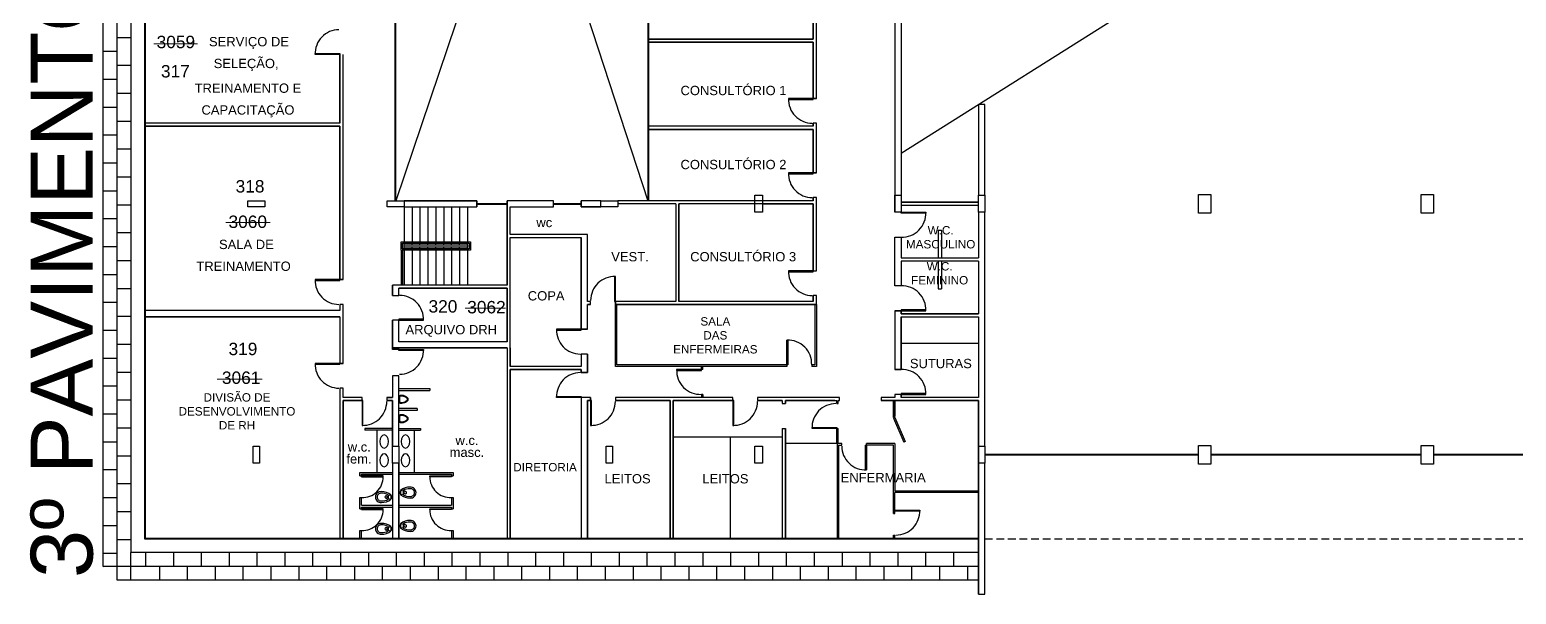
# Model space of a CAD drawing. Header units: metres. Extents: x -331 to 2982, y 362 to 2539.
# Drawn here: x 975.7 to 1023.72, y 2253.02 to 2271.23 of the extents above; entities that cross this region are included whole.
import ezdxf
from ezdxf.enums import TextEntityAlignment as Align

# ---------------------------------------------------------------- set-up
doc = ezdxf.new("R2010")
doc.units = ezdxf.units.M
doc.linetypes.add('DASHDOT', pattern=[1, 0.5, -0.25, 0, -0.25])
doc.linetypes.add('DASHED2', pattern=[0.375, 0.25, -0.125])
doc.layers.get('0').update_dxf_attribs({"color": 251})
for name, color, linetype in [('ALV', 251, 'Continuous'), ('CX', 251, 'Continuous'), ('Det', 251, 'Continuous'), ('Div', 251, 'Continuous'), ('Est', 251, 'Continuous'), ('Mob', 251, 'Continuous'), ('Pis', 251, 'Continuous'), ('Proj', 251, 'DASHED2'), ('SALAS ANTIGAS', 1, 'Continuous'), ('SALAS NOVAS', 7, 'Continuous'), ('Texto_Salas', 251, 'Continuous'), ('vid', 251, 'Continuous'), ('vis', 251, 'Continuous')]:
    doc.layers.add(name, color=color, linetype=linetype)
doc.layers.add('Det_Lcorte', color=251, linetype='Continuous', lineweight=20)
doc.layers.add('LCorte', color=251, linetype='Continuous', lineweight=20)
doc.styles.add('ARIAL', font='arial.ttf')
doc.styles.add('DESTAQUE', font='arial.ttf', dxfattribs={"height": 0.4})

# ---------------------------------------------------------------- blocks, each defined once
blk = doc.blocks.new('tttttttttttttt6')
at = {"layer": 'ALV', "color": 251}
for p, q in [((1226.5122, 2321.408), (1226.5122, 2296.733)), ((1226.7122, 2321.208), (1226.7122, 2296.733)), ((1223.8722, 2305.008), (1223.8722, 2302.3178)), ((1223.9722, 2300.408), (1223.9722, 2305.208)), ((1223.8722, 2302.3178), (1218.5522, 2302.3178)), ((1218.5522, 2302.3178), (1223.8722, 2302.3178)), ((1218.5522, 2302.2178), (1223.8722, 2302.2178)), ((1223.8722, 2302.2178), (1218.5522, 2302.2178)), ((1223.8722, 2302.2178), (1223.8722, 2300.408)), ((1208.5822, 2301.8237), (1208.5822, 2299.608)), ((1208.6822, 2294.5591), (1208.6822, 2301.8237)), ((1223.8722, 2300.408), (1223.9722, 2300.408)), ((1208.5822, 2299.608), (1202.2922, 2299.608)), ((1208.5822, 2299.608), (1202.2922, 2299.608)), ((1208.5822, 2299.508), (1202.2922, 2299.508)), ((1202.2922, 2299.508), (1208.5822, 2299.508)), ((1208.5822, 2299.508), (1208.5822, 2294.5591)), ((1223.8722, 2299.508), (1218.5522, 2299.508)), ((1218.5522, 2299.408), (1223.8722, 2299.408)), ((1223.8722, 2299.408), (1218.5522, 2299.408)), ((1223.9722, 2299.608), (1223.8722, 2299.608)), ((1223.8722, 2299.608), (1223.8722, 2299.508)), ((1223.8722, 2299.408), (1223.8722, 2298.0069)), ((1223.9722, 2298.0069), (1223.9722, 2299.608)), ((1223.8722, 2298.0069), (1223.9722, 2298.0069)), ((1210.3922, 2297.108), (1213.0022, 2297.108)), ((1213.0022, 2297.108), (1213.0022, 2296.908)), ((1215.4772, 2297.1068), (1213.9822, 2297.1068)), ((1213.9822, 2297.1068), (1213.9822, 2294.383)), ((1214.0822, 2296.908), (1215.4772, 2296.908)), ((1214.0822, 2296.0175), (1214.0822, 2296.908)), ((1214.0822, 2296.908), (1215.4772, 2296.908)), ((1215.4772, 2296.908), (1215.4772, 2297.1068)), ((1215.4772, 2296.908), (1215.4772, 2297.1068)), ((1216.3772, 2296.908), (1216.3772, 2297.1068)), ((1217.0072, 2297.1068), (1216.3772, 2297.1068)), ((1216.3772, 2297.1068), (1216.3772, 2296.908)), ((1217.0072, 2296.908), (1216.3772, 2296.908)), ((1216.3772, 2296.908), (1217.0072, 2296.908)), ((1223.8722, 2297.1068), (1217.5572, 2297.1068)), ((1219.4301, 2297.0068), (1217.5572, 2297.0068)), ((1219.4301, 2297.0068), (1219.4301, 2293.858)), ((1219.4301, 2297.0068), (1219.4301, 2293.858)), ((1219.5301, 2293.858), (1219.5301, 2297.0068)), ((1219.5301, 2293.858), (1219.5301, 2297.0068)), ((1223.8722, 2297.0068), (1219.5301, 2297.0068)), ((1223.8722, 2297.1068), (1222.2372, 2297.1068)), ((1223.8722, 2297.1068), (1222.2372, 2297.1068)), ((1222.2372, 2297.0068), (1223.8722, 2297.0068)), ((1222.2372, 2297.0068), (1223.8722, 2297.0068)), ((1223.9722, 2297.2068), (1223.8722, 2297.2068)), ((1223.8722, 2297.2068), (1223.8722, 2297.1068)), ((1223.9722, 2297.2068), (1223.8722, 2297.2068)), ((1223.8722, 2297.2068), (1223.8722, 2297.1068)), ((1223.8722, 2297.0068), (1223.8722, 2294.847)), ((1223.8722, 2297.0068), (1223.8722, 2294.847)), ((1223.9722, 2296.9067), (1223.9722, 2297.2068)), ((1223.9722, 2296.9067), (1223.9722, 2297.2068)), ((1223.9722, 2296.1067), (1223.9722, 2296.9067)), ((1223.9722, 2296.1067), (1223.9722, 2296.9067)), ((1223.9722, 2294.847), (1223.9722, 2296.9067)), ((1226.7122, 2297.058), (1229.2122, 2297.058)), ((1229.2122, 2297.058), (1226.7122, 2297.058)), ((1226.7122, 2296.958), (1229.2122, 2296.958)), ((1226.7122, 2296.958), (1229.2122, 2296.958)), ((1229.2122, 2296.733), (1229.2122, 2295.258)), ((1229.4122, 2289.183), (1229.4122, 2296.733)), ((1216.5805, 2296.0175), (1214.0822, 2296.0175)), ((1216.5805, 2296.0175), (1214.0822, 2296.0175)), ((1214.0822, 2295.9175), (1216.3805, 2295.9175)), ((1214.0822, 2292.358), (1214.0822, 2295.9175)), ((1214.0822, 2295.9175), (1216.3805, 2295.9175)), ((1216.3805, 2292.958), (1216.3805, 2295.9175)), ((1216.3805, 2295.9175), (1216.3805, 2292.958)), ((1216.5805, 2293.858), (1216.5805, 2296.0175)), ((1216.5805, 2293.858), (1216.5805, 2296.0175)), ((1229.2122, 2295.158), (1229.2122, 2293.458)), ((1208.6822, 2294.5591), (1208.5822, 2294.5591)), ((1208.5822, 2294.5591), (1208.6822, 2294.5591)), ((1208.6022, 2294.5791), (1208.6622, 2294.5791)), ((1223.8722, 2294.847), (1223.9722, 2294.847)), ((1223.8722, 2294.847), (1223.9722, 2294.847)), ((1213.9822, 2294.383), (1210.2822, 2294.383)), ((1210.2822, 2294.383), (1210.2822, 2294.0495)), ((1210.2822, 2294.0495), (1210.4822, 2294.0495)), ((1210.4822, 2294.0495), (1210.4822, 2294.283)), ((1210.4822, 2294.283), (1213.9822, 2294.283)), ((1213.9822, 2294.283), (1213.9822, 2294.1818)), ((1213.9822, 2294.1818), (1213.9822, 2292.558)), ((1223.9722, 2294.0459), (1223.8722, 2294.0459)), ((1223.8722, 2294.0459), (1223.8722, 2293.858)), ((1223.9722, 2294.0459), (1223.8722, 2294.0459)), ((1223.8722, 2294.0459), (1223.8722, 2293.858)), ((1223.9722, 2293.758), (1223.9722, 2294.0459)), ((1223.9722, 2293.758), (1223.9722, 2294.0459)), ((1208.5822, 2293.5591), (1202.2922, 2293.5591)), ((1208.5822, 2293.5591), (1202.2922, 2293.5591)), ((1208.5822, 2293.5591), (1202.2922, 2293.5591)), ((1208.6822, 2293.7591), (1208.5822, 2293.7591)), ((1208.5822, 2293.7591), (1208.5822, 2293.5591)), ((1208.6822, 2293.7591), (1208.5822, 2293.7591)), ((1208.5822, 2293.7591), (1208.5822, 2293.5591)), ((1208.6822, 2293.7591), (1208.5822, 2293.7591)), ((1208.5822, 2293.7591), (1208.5822, 2293.5591)), ((1208.6822, 2291.858), (1208.6822, 2293.7591)), ((1208.6822, 2291.858), (1208.6822, 2293.7591)), ((1208.6822, 2291.858), (1208.6822, 2293.7591)), ((1216.6805, 2293.858), (1216.5805, 2293.858)), ((1216.6805, 2293.858), (1216.5805, 2293.858)), ((1216.5805, 2292.958), (1216.5805, 2293.758)), ((1216.6805, 2293.758), (1216.5805, 2293.758)), ((1216.5805, 2292.958), (1216.5805, 2293.758)), ((1216.5805, 2293.758), (1216.6805, 2293.758)), ((1216.6805, 2293.758), (1216.6805, 2293.858)), ((1216.6805, 2293.758), (1216.6805, 2293.858)), ((1217.4805, 2293.758), (1217.4805, 2293.858)), ((1219.4301, 2293.858), (1217.4805, 2293.858)), ((1217.4805, 2293.858), (1217.4805, 2293.758)), ((1219.4301, 2293.858), (1217.4805, 2293.858)), ((1217.4805, 2293.858), (1217.4805, 2293.758)), ((1217.4805, 2293.758), (1223.9722, 2293.758)), ((1217.4805, 2293.758), (1223.9722, 2293.758)), ((1223.8722, 2293.858), (1219.5301, 2293.858)), ((1223.8722, 2293.858), (1219.5301, 2293.858)), ((1226.5122, 2293.558), (1226.7122, 2293.558)), ((1226.7122, 2293.558), (1226.5122, 2293.558)), ((1226.5122, 2293.558), (1226.5122, 2291.658)), ((1226.7122, 2293.458), (1226.7122, 2293.558)), ((1226.7122, 2293.458), (1229.2122, 2293.458)), ((1229.2122, 2293.458), (1226.7122, 2293.458)), ((1208.5822, 2293.3591), (1202.2922, 2293.3591)), ((1202.2922, 2293.3591), (1208.5822, 2293.3591)), ((1202.2922, 2293.3591), (1208.5822, 2293.3591)), ((1208.5822, 2293.3591), (1208.5822, 2291.858)), ((1208.5822, 2293.3591), (1208.5822, 2291.858)), ((1208.5822, 2293.3591), (1208.5822, 2291.858)), ((1210.4822, 2293.2495), (1210.2822, 2293.2495)), ((1210.2822, 2293.2495), (1210.2822, 2292.358)), ((1210.4822, 2292.558), (1210.4822, 2293.2495)), ((1216.5805, 2292.958), (1216.3805, 2292.958)), ((1216.3805, 2292.958), (1216.5805, 2292.958)), ((1226.7122, 2293.358), (1229.2122, 2293.358)), ((1226.7122, 2291.658), (1226.7122, 2293.358)), ((1226.7122, 2293.358), (1229.2122, 2293.358)), ((1229.2122, 2293.358), (1229.2122, 2290.758)), ((1213.9822, 2292.558), (1210.4822, 2292.558)), ((1226.7122, 2292.508), (1229.2122, 2292.508)), ((1210.2822, 2292.358), (1213.9822, 2292.358)), ((1213.9822, 2292.358), (1213.9822, 2286.218)), ((1214.0822, 2291.758), (1214.0822, 2292.358)), ((1216.5805, 2292.158), (1216.3805, 2292.158)), ((1216.3805, 2292.158), (1216.3805, 2291.758)), ((1216.5805, 2292.158), (1216.3805, 2292.158)), ((1216.3805, 2292.158), (1216.3805, 2291.758)), ((1216.5805, 2292.158), (1216.5805, 2291.558)), ((1216.5805, 2291.558), (1216.5805, 2292.158)), ((1208.6822, 2291.858), (1208.5822, 2291.858)), ((1208.5822, 2291.858), (1208.6822, 2291.858)), ((1208.5822, 2291.858), (1208.6822, 2291.858)), ((1216.3805, 2291.758), (1214.0822, 2291.758)), ((1216.3805, 2291.758), (1214.0822, 2291.758)), ((1216.3805, 2291.658), (1214.0822, 2291.658)), ((1214.0822, 2291.658), (1216.3805, 2291.658)), ((1214.0822, 2286.218), (1214.0822, 2291.658)), ((1214.0822, 2291.658), (1214.0822, 2286.218)), ((1216.3805, 2291.558), (1216.3805, 2291.658)), ((1216.3805, 2291.658), (1216.3805, 2291.558)), ((1216.5805, 2291.558), (1216.3805, 2291.558)), ((1216.3805, 2291.558), (1216.5805, 2291.558)), ((1226.7122, 2291.658), (1226.5122, 2291.658)), ((1226.5122, 2291.658), (1226.7122, 2291.658)), ((1208.6822, 2291.058), (1208.5822, 2291.058)), ((1208.6822, 2291.058), (1208.5822, 2291.058)), ((1208.5822, 2291.058), (1208.5822, 2286.218)), ((1208.5822, 2291.058), (1208.5822, 2286.218)), ((1208.6822, 2290.758), (1208.6822, 2291.058)), ((1208.6822, 2290.758), (1208.6822, 2291.058)), ((1210.4822, 2291.458), (1210.2822, 2291.458)), ((1210.2822, 2291.458), (1210.2822, 2290.758)), ((1210.4822, 2291.458), (1210.2822, 2291.458)), ((1210.2822, 2291.458), (1210.2822, 2290.758)), ((1210.4822, 2289.183), (1210.4822, 2291.458)), ((1209.2969, 2290.758), (1208.6822, 2290.758)), ((1208.6822, 2290.658), (1209.2969, 2290.658)), ((1208.6822, 2286.218), (1208.6822, 2290.658)), ((1209.2969, 2290.658), (1208.6822, 2290.658)), ((1208.6822, 2290.658), (1208.6822, 2286.218)), ((1209.2969, 2290.658), (1209.2969, 2290.758)), ((1210.0969, 2290.758), (1210.2822, 2290.758)), ((1210.0969, 2290.758), (1210.2822, 2290.758)), ((1210.2822, 2290.758), (1210.0969, 2290.758)), ((1210.0969, 2290.758), (1210.0969, 2290.658)), ((1210.0969, 2290.658), (1210.2822, 2290.658)), ((1210.2822, 2290.858), (1210.2822, 2290.758)), ((1210.2822, 2290.658), (1210.2822, 2289.183)), ((1216.6805, 2290.758), (1216.3805, 2290.758)), ((1216.3805, 2290.758), (1216.3805, 2286.218)), ((1216.3805, 2290.758), (1216.3805, 2286.218)), ((1216.6805, 2290.658), (1216.5805, 2290.658)), ((1216.5805, 2290.658), (1216.6805, 2290.658)), ((1216.5805, 2286.218), (1216.5805, 2290.658)), ((1216.5805, 2290.658), (1216.5805, 2286.218)), ((1216.6805, 2290.758), (1216.6805, 2290.658)), ((1216.6805, 2290.658), (1216.6805, 2290.758)), ((1217.4805, 2290.758), (1217.4805, 2290.658)), ((1221.2722, 2290.758), (1217.4805, 2290.758)), ((1217.4805, 2290.758), (1217.4805, 2290.658)), ((1217.4805, 2290.658), (1219.2507, 2290.658)), ((1219.2507, 2290.658), (1217.4805, 2290.658)), ((1219.2507, 2290.658), (1219.2507, 2286.218)), ((1219.2507, 2286.218), (1219.2507, 2290.658)), ((1219.3507, 2286.218), (1219.3472, 2290.658)), ((1219.3472, 2290.658), (1221.2722, 2290.658)), ((1221.2722, 2290.658), (1219.3472, 2290.658)), ((1219.3472, 2290.658), (1219.3507, 2286.218)), ((1221.2722, 2290.658), (1221.2722, 2290.758)), ((1224.7181, 2290.758), (1222.0722, 2290.758)), ((1222.0722, 2290.758), (1222.0722, 2290.658)), ((1222.0722, 2290.658), (1222.8722, 2290.658)), ((1222.8722, 2290.658), (1222.8722, 2290.558)), ((1222.8722, 2290.658), (1222.8722, 2290.558)), ((1222.8722, 2290.558), (1222.9722, 2290.558)), ((1222.9722, 2290.658), (1222.9722, 2290.558)), ((1222.9722, 2290.558), (1222.9722, 2290.658)), ((1222.9722, 2290.658), (1224.6322, 2290.658)), ((1224.6322, 2290.558), (1224.6322, 2290.658)), ((1224.6322, 2290.558), (1224.6822, 2290.558)), ((1224.6822, 2290.558), (1224.6822, 2290.658)), ((1224.6822, 2290.658), (1224.7181, 2290.658)), ((1224.7181, 2290.658), (1224.7181, 2290.758)), ((1226.5122, 2290.758), (1226.0664, 2290.758)), ((1226.5122, 2290.758), (1226.0664, 2290.758)), ((1226.0664, 2290.758), (1226.0664, 2290.658)), ((1229.2122, 2290.658), (1226.0664, 2290.658)), ((1226.0664, 2290.658), (1229.2122, 2290.658)), ((1226.4622, 2290.108), (1226.4622, 2290.658)), ((1226.7122, 2290.858), (1226.5122, 2290.858)), ((1226.7122, 2290.858), (1226.5122, 2290.858)), ((1226.5122, 2290.858), (1226.5122, 2290.758)), ((1226.5122, 2290.108), (1226.5122, 2290.658)), ((1226.5122, 2290.658), (1226.5122, 2290.158)), ((1226.7122, 2290.758), (1226.7122, 2290.858)), ((1229.2122, 2290.758), (1226.7122, 2290.758)), ((1229.2122, 2290.758), (1226.7122, 2290.758)), ((1229.2122, 2284.408), (1229.2122, 2290.658)), ((1229.2122, 2290.658), (1229.2122, 2288.633)), ((1226.4622, 2290.108), (1226.5122, 2290.108)), ((1226.5122, 2290.108), (1226.4663, 2290.0881)), ((1222.8722, 2289.758), (1222.8722, 2286.218)), ((1222.8722, 2289.758), (1222.8722, 2286.218)), ((1222.8722, 2289.758), (1222.9722, 2289.758)), ((1222.9722, 2289.758), (1222.9722, 2286.218)), ((1222.9722, 2286.218), (1222.9722, 2289.758)), ((1224.6322, 2289.268), (1224.6322, 2289.758)), ((1224.6322, 2289.758), (1224.6822, 2289.758)), ((1224.6822, 2289.268), (1224.6822, 2289.758)), ((1224.6422, 2289.268), (1224.6422, 2286.218)), ((1224.6922, 2289.268), (1224.6822, 2289.268)), ((1224.7922, 2289.268), (1224.6822, 2289.268)), ((1224.6922, 2289.218), (1224.6922, 2286.218)), ((1224.6922, 2289.218), (1224.7922, 2289.218)), ((1224.7922, 2289.218), (1224.7922, 2289.268)), ((1226.5122, 2289.268), (1225.5922, 2289.268)), ((1225.5922, 2289.218), (1225.5922, 2289.268)), ((1226.4622, 2289.218), (1225.5922, 2289.218)), ((1226.4622, 2287.018), (1226.4622, 2289.218)), ((1226.5122, 2289.268), (1226.5122, 2287.738)), ((1210.2822, 2288.633), (1210.2822, 2286.218)), ((1210.2822, 2288.633), (1210.2822, 2286.218)), ((1210.2822, 2288.633), (1210.2822, 2286.218)), ((1210.4822, 2286.218), (1210.4822, 2288.633)), ((1210.4822, 2288.633), (1210.4822, 2286.218)), ((1210.4822, 2288.633), (1210.4822, 2286.218)), ((1229.2122, 2288.633), (1229.2122, 2284.408)), ((1229.4122, 2284.408), (1229.4122, 2288.633)), ((1226.5122, 2287.738), (1229.2122, 2287.738)), ((1229.2122, 2287.738), (1226.5122, 2287.738)), ((1229.2122, 2287.688), (1226.5122, 2287.688)), ((1226.5122, 2287.018), (1226.5122, 2287.688)), ((1226.4622, 2287.018), (1226.5122, 2287.018)), ((1226.4622, 2286.218), (1226.4622, 2286.318)), ((1226.4622, 2286.318), (1226.5122, 2286.318)), ((1226.5122, 2286.218), (1226.5122, 2286.318)), ((1229.2122, 2284.408), (1229.4122, 2284.408))]:
    blk.add_line(p, q, dxfattribs=at)
for points in [[(1223.8722, 2302.3178), (1223.8722, 2305.008)], [(1223.9722, 2300.408), (1223.9722, 2305.208)], [(1223.8722, 2300.408), (1223.8722, 2302.2178)], [(1223.9722, 2302.2178), (1223.9722, 2302.2178)], [(1208.5822, 2299.608), (1208.5822, 2301.8237)], [(1208.6822, 2294.5591), (1208.6822, 2301.8237)], [(1223.9722, 2300.408), (1223.8722, 2300.408)], [(1208.5822, 2294.5591), (1208.5822, 2299.508)], [(1223.9722, 2299.608), (1223.8722, 2299.608)], [(1223.8722, 2299.508), (1223.8722, 2299.608)], [(1223.8722, 2298.0069), (1223.8722, 2299.408)], [(1223.9722, 2298.0069), (1223.9722, 2299.608)], [(1223.9722, 2299.508), (1223.9722, 2299.508)], [(1223.9722, 2299.408), (1223.9722, 2299.408)], [(1223.9722, 2298.0069), (1223.8722, 2298.0069)], [(1213.9822, 2294.383), (1213.9822, 2297.1068)], [(1215.4772, 2297.1068), (1213.9822, 2297.1068)], [(1213.9822, 2296.908), (1213.9822, 2294.383)], [(1214.0822, 2296.0175), (1214.0822, 2296.908)], [(1217.0072, 2297.1068), (1216.3772, 2297.1068)], [(1219.4301, 2297.0068), (1219.4301, 2293.858)], [(1219.5301, 2297.0068), (1219.5301, 2293.858)], [(1223.9722, 2297.2068), (1223.8722, 2297.2068)], [(1223.8722, 2297.1068), (1223.8722, 2297.2068)], [(1223.8722, 2297.183), (1223.8722, 2297.183)], [(1223.8722, 2294.8459), (1223.8722, 2297.0068)], [(1223.9722, 2296.9067), (1223.9722, 2297.2068)], [(1214.0822, 2292.1818), (1214.0822, 2295.9175)], [(1229.2122, 2295.158), (1226.7122, 2295.158), (1226.7122, 2294.358), (1226.5122, 2294.358), (1226.5122, 2295.933), (1226.7122, 2295.933), (1226.7122, 2295.258), (1229.2122, 2295.258)], [(1227.9122, 2296.158), (1228.0122, 2296.158)], [(1227.9122, 2296.158), (1227.9122, 2295.258)], [(1228.0122, 2296.158), (1228.0122, 2295.258)], [(1227.9122, 2295.158), (1227.9122, 2294.258)], [(1228.0122, 2295.158), (1228.0122, 2294.258)], [(1229.2122, 2295.158), (1229.2122, 2293.458)], [(1213.9822, 2294.383), (1213.9822, 2294.4591)], [(1223.8722, 2294.847), (1223.9722, 2294.847)], [(1213.9822, 2294.383), (1210.2822, 2294.383)], [(1210.2822, 2294.0495), (1210.2822, 2294.383)], [(1210.2822, 2294.0495), (1210.4822, 2294.0495)], [(1210.4822, 2294.0495), (1210.4822, 2294.283)], [(1213.9822, 2294.283), (1210.4822, 2294.283)], [(1213.9822, 2292.558), (1213.9822, 2294.283)], [(1213.9822, 2294.283), (1213.9822, 2294.1818)], [(1223.9722, 2294.0459), (1223.8722, 2294.0459)], [(1223.8722, 2293.858), (1223.8722, 2294.0459)], [(1223.9722, 2293.758), (1223.9722, 2294.0459)], [(1227.9122, 2294.258), (1228.0122, 2294.258)], [(1219.4301, 2293.858), (1217.4805, 2293.858)], [(1223.9722, 2293.758), (1217.4805, 2293.758)], [(1223.8722, 2293.858), (1219.5301, 2293.858)], [(1226.5122, 2293.558), (1226.5122, 2291.658)], [(1226.7122, 2293.558), (1226.7122, 2293.458)], [(1210.4822, 2293.2495), (1210.2822, 2293.2495)], [(1210.2822, 2292.358), (1210.2822, 2293.2495)], [(1210.4822, 2292.558), (1210.4822, 2293.2495)], [(1226.7122, 2293.358), (1226.7122, 2291.658)], [(1229.2122, 2293.358), (1229.2122, 2290.758)], [(1213.9822, 2292.558), (1210.4822, 2292.558)], [(1213.9822, 2292.358), (1210.2822, 2292.358)], [(1214.0822, 2292.358), (1214.0822, 2291.758)], [(1210.4822, 2291.458), (1210.2822, 2291.458)], [(1209.2969, 2290.758), (1208.6822, 2290.758)], [(1209.2969, 2290.658), (1209.2969, 2290.758)], [(1210.0969, 2290.758), (1210.0969, 2290.658)], [(1210.0969, 2290.758), (1210.0969, 2290.658)], [(1210.2822, 2290.658), (1210.0969, 2290.658)], [(1210.2822, 2290.658), (1210.0969, 2290.658)], [(1210.2822, 2289.183), (1210.2822, 2290.658)], [(1210.2822, 2289.183), (1210.2822, 2290.658)], [(1221.2722, 2290.758), (1217.4805, 2290.758)], [(1221.2722, 2290.658), (1221.2722, 2290.758)], [(1224.5681, 2290.758), (1222.0722, 2290.758)], [(1222.0722, 2290.758), (1222.0722, 2290.658)], [(1222.8722, 2290.658), (1222.0722, 2290.658)], [(1224.5681, 2290.658), (1222.9722, 2290.658)], [(1226.0664, 2290.758), (1226.0664, 2290.658)], [(1226.5122, 2290.858), (1226.5122, 2290.758)], [(1226.5122, 2290.758), (1226.5122, 2290.758)], [(1226.7122, 2290.858), (1226.7122, 2290.758)], [(1229.2122, 2284.408), (1229.4122, 2284.408)]]:
    blk.add_lwpolyline(points, dxfattribs=at)
for points in [[(1229.4122, 2300.208), (1229.2122, 2300.208), (1229.2122, 2297.283), (1229.4122, 2297.283)], [(1213.0022, 2297.108), (1210.6572, 2297.108), (1210.6572, 2296.908), (1213.0022, 2296.908)]]:
    blk.add_lwpolyline(points, close=True, dxfattribs=at)
at = {"layer": 'CX', "color": 251, "ltscale": 0.8}
for p, q in [((1226.4663, 2290.0881), (1226.8009, 2289.3176)), ((1226.5122, 2290.108), (1226.8468, 2289.3375)), ((1226.8468, 2289.3375), (1226.8009, 2289.3176))]:
    blk.add_line(p, q, dxfattribs=at)
at = {"layer": 'CX', "color": 251, "ltscale": 8}
for points in [[(1208.5822, 2301.8537), (1208.5822, 2301.8237), (1207.7822, 2301.8237), (1207.7822, 2301.8537)], [(1223.8722, 2300.378), (1223.8722, 2300.408), (1223.0722, 2300.408), (1223.0722, 2300.378)], [(1223.8722, 2297.9768), (1223.8722, 2298.0068), (1223.0722, 2298.0068), (1223.0722, 2297.9768)], [(1226.7122, 2296.703), (1226.7122, 2296.733), (1227.5122, 2296.733), (1227.5122, 2296.703)], [(1208.5822, 2294.5291), (1208.5822, 2294.5591), (1207.7822, 2294.5591), (1207.7822, 2294.5291)], [(1217.4505, 2293.858), (1217.4805, 2293.858), (1217.4805, 2294.658), (1217.4505, 2294.658)], [(1223.8722, 2294.8159), (1223.8722, 2294.8459), (1223.0722, 2294.8459), (1223.0722, 2294.8159)], [(1226.7122, 2293.588), (1226.7122, 2293.558), (1227.5122, 2293.558), (1227.5122, 2293.588)], [(1210.4822, 2293.2795), (1210.4822, 2293.2495), (1211.2822, 2293.2495), (1211.2822, 2293.2795)], [(1216.3805, 2292.928), (1216.3805, 2292.958), (1215.5805, 2292.958), (1215.5805, 2292.928)], [(1223.0522, 2291.808), (1223.0222, 2291.808), (1223.0222, 2292.608), (1223.0522, 2292.608)], [(1210.4822, 2292.278), (1210.4822, 2292.308), (1211.2822, 2292.308), (1211.2822, 2292.278)], [(1208.5822, 2291.828), (1208.5822, 2291.858), (1207.7822, 2291.858), (1207.7822, 2291.828)], [(1220.2597, 2291.628), (1220.2597, 2291.658), (1219.4597, 2291.658), (1219.4597, 2291.628)], [(1209.3269, 2290.658), (1209.2969, 2290.658), (1209.2969, 2289.858), (1209.3269, 2289.858)], [(1216.3805, 2290.788), (1216.3805, 2290.758), (1215.5805, 2290.758), (1215.5805, 2290.788)], [(1216.7105, 2290.658), (1216.6805, 2290.658), (1216.6805, 2289.858), (1216.7105, 2289.858)], [(1221.3022, 2290.658), (1221.2722, 2290.658), (1221.2722, 2289.858), (1221.3022, 2289.858)], [(1226.7122, 2290.888), (1226.7122, 2290.858), (1227.5122, 2290.858), (1227.5122, 2290.888)], [(1224.6322, 2289.788), (1224.6322, 2289.758), (1223.8322, 2289.758), (1223.8322, 2289.788)], [(1225.5622, 2289.218), (1225.5922, 2289.218), (1225.5922, 2288.418), (1225.5622, 2288.418)], [(1209.2822, 2288.228), (1209.2822, 2288.198), (1209.9822, 2288.198), (1209.9822, 2288.228)], [(1212.1822, 2288.228), (1212.1822, 2288.198), (1211.4822, 2288.198), (1211.4822, 2288.228)], [(1209.2822, 2287.168), (1209.2822, 2287.138), (1209.9822, 2287.138), (1209.9822, 2287.168)], [(1212.1822, 2287.168), (1212.1822, 2287.138), (1211.4822, 2287.138), (1211.4822, 2287.168)], [(1226.5122, 2287.088), (1226.5122, 2287.118), (1227.3122, 2287.118), (1227.3122, 2287.088)]]:
    blk.add_lwpolyline(points, close=True, dxfattribs=at)
for centre, radius, start, end in [((1208.5522, 2301.8532), 0.7706, 90, 182.18938), ((1223.8422, 2300.3786), 0.7706, 177.81062, 270), ((1223.8422, 2297.9774), 0.7706, 177.81062, 270), ((1226.7413, 2296.7039), 0.7715, 267.83889, 2.16111), ((1208.5522, 2294.5297), 0.7706, 177.81062, 270), ((1217.451, 2293.888), 0.7706, 87.81062, 180), ((1223.8422, 2294.8165), 0.7706, 177.81062, 270), ((1210.5122, 2293.279), 0.7706, 357.81062, 90), ((1226.7413, 2293.5871), 0.7715, 357.83889, 92.16111), ((1216.3505, 2292.9286), 0.7706, 177.81062, 270), ((1223.0513, 2291.8371), 0.7715, 357.83889, 92.16111), ((1210.5122, 2292.2786), 0.7706, 270, 2.18938), ((1208.5522, 2291.8286), 0.7706, 177.81062, 270), ((1216.3505, 2290.7874), 0.7706, 90, 182.18938), ((1220.2306, 2291.6289), 0.7715, 177.83889, 272.16111), ((1226.7413, 2290.8871), 0.7715, 357.83889, 92.16111), ((1209.3264, 2290.628), 0.7706, 267.81062, 0), ((1216.7099, 2290.628), 0.7706, 267.81062, 0), ((1221.3016, 2290.628), 0.7706, 267.81062, 0), ((1224.6022, 2289.7874), 0.7706, 90, 182.18938), ((1225.5627, 2289.188), 0.7706, 180, 272.18938), ((1209.3115, 2288.198), 0.6706, 267.4911, 0), ((1212.1528, 2288.198), 0.6706, 180, 272.5089), ((1209.3115, 2287.138), 0.6706, 267.4911, 0), ((1212.1528, 2287.138), 0.6706, 180, 272.5089), ((1226.5422, 2287.0886), 0.7706, 270, 2.18938)]:
    blk.add_arc(centre, radius, start, end, dxfattribs=at)
at = {"layer": 'Det', "color": 251}
for p, q in [((1200.9322, 2285.308), (1200.9322, 2326.733)), ((1201.3822, 2285.308), (1201.3822, 2326.733)), ((1201.8322, 2326.733), (1201.8322, 2285.758)), ((1218.5322, 2321.208), (1210.3922, 2297.108)), ((1210.6572, 2321.208), (1218.5322, 2297.1068)), ((1262.5622, 2321.208), (1226.7122, 2298.6338)), ((1200.9322, 2302.378), (1200.9322, 2302.378)), ((1201.3822, 2302.378), (1201.8322, 2302.378)), ((1200.9322, 2301.928), (1201.3822, 2301.928)), ((1200.9322, 2301.478), (1200.9322, 2301.478)), ((1201.3822, 2301.478), (1201.8322, 2301.478)), ((1200.9322, 2301.028), (1201.3822, 2301.028)), ((1200.9322, 2300.578), (1200.9322, 2300.578)), ((1201.3822, 2300.578), (1201.8322, 2300.578)), ((1200.9322, 2300.128), (1201.3822, 2300.128)), ((1200.9322, 2299.678), (1200.9322, 2299.678)), ((1201.3822, 2299.678), (1201.8322, 2299.678)), ((1200.9322, 2299.228), (1201.3822, 2299.228)), ((1200.9322, 2298.778), (1200.9322, 2298.778)), ((1201.3822, 2298.778), (1201.8322, 2298.778)), ((1200.9322, 2298.328), (1201.3822, 2298.328)), ((1200.9322, 2297.878), (1200.9322, 2297.878)), ((1201.3822, 2297.878), (1201.8322, 2297.878)), ((1200.9322, 2297.428), (1201.3822, 2297.428)), ((1200.9322, 2296.978), (1200.9322, 2296.978)), ((1201.3822, 2296.978), (1201.8322, 2296.978)), ((1200.9322, 2296.528), (1201.3822, 2296.528)), ((1200.9322, 2296.078), (1200.9322, 2296.078)), ((1201.3822, 2296.078), (1201.8322, 2296.078)), ((1200.9322, 2295.628), (1201.3822, 2295.628)), ((1200.9322, 2295.178), (1200.9322, 2295.178)), ((1201.3822, 2295.178), (1201.8322, 2295.178)), ((1200.9322, 2294.728), (1201.3822, 2294.728)), ((1200.9322, 2294.278), (1200.9322, 2294.278)), ((1201.3822, 2294.278), (1201.8322, 2294.278)), ((1200.9322, 2293.828), (1201.3822, 2293.828)), ((1200.9322, 2293.378), (1200.9322, 2293.378)), ((1201.3822, 2293.378), (1201.8322, 2293.378)), ((1200.9322, 2292.928), (1201.3822, 2292.928)), ((1200.9322, 2292.478), (1200.9322, 2292.478)), ((1201.3822, 2292.478), (1201.8322, 2292.478)), ((1200.9322, 2292.028), (1201.3822, 2292.028)), ((1200.9322, 2291.578), (1200.9322, 2291.578)), ((1201.3822, 2291.578), (1201.8322, 2291.578)), ((1200.9322, 2291.128), (1201.3822, 2291.128)), ((1200.9322, 2290.678), (1200.9322, 2290.678)), ((1201.3822, 2290.678), (1201.8322, 2290.678)), ((1200.9322, 2290.228), (1201.3822, 2290.228)), ((1200.9322, 2289.778), (1200.9322, 2289.778)), ((1201.3822, 2289.778), (1201.8322, 2289.778)), ((1200.9322, 2289.328), (1201.3822, 2289.328)), ((1200.9322, 2288.878), (1200.9322, 2288.878)), ((1201.3822, 2288.878), (1201.8322, 2288.878)), ((1200.9322, 2288.428), (1201.3822, 2288.428)), ((1200.9322, 2287.978), (1200.9322, 2287.978)), ((1201.3822, 2287.978), (1201.8322, 2287.978)), ((1200.9322, 2287.528), (1201.3822, 2287.528)), ((1200.9322, 2287.078), (1200.9322, 2287.078)), ((1201.3822, 2287.078), (1201.8322, 2287.078)), ((1200.9322, 2286.628), (1201.3822, 2286.628)), ((1200.9322, 2286.178), (1200.9322, 2286.178)), ((1201.3822, 2286.178), (1201.8322, 2286.178)), ((1229.2122, 2285.758), (1201.8322, 2285.758)), ((1201.8322, 2285.308), (1201.8322, 2285.758)), ((1202.3122, 2285.308), (1202.3122, 2285.758)), ((1203.2122, 2285.308), (1203.2122, 2285.758)), ((1204.1122, 2285.308), (1204.1122, 2285.758)), ((1205.0122, 2285.308), (1205.0122, 2285.758)), ((1205.9122, 2285.308), (1205.9122, 2285.758)), ((1206.8122, 2285.308), (1206.8122, 2285.758)), ((1207.7122, 2285.308), (1207.7122, 2285.758)), ((1208.6122, 2285.308), (1208.6122, 2285.758)), ((1209.5122, 2285.308), (1209.5122, 2285.758)), ((1210.4122, 2285.308), (1210.4122, 2285.758)), ((1211.3122, 2285.308), (1211.3122, 2285.758)), ((1212.2122, 2285.308), (1212.2122, 2285.758)), ((1213.1122, 2285.308), (1213.1122, 2285.758)), ((1213.5622, 2285.758), (1213.5622, 2285.758)), ((1214.0122, 2285.308), (1214.0122, 2285.758)), ((1214.4622, 2285.758), (1214.4622, 2285.758)), ((1214.9122, 2285.308), (1214.9122, 2285.758)), ((1215.3622, 2285.758), (1215.3622, 2285.758)), ((1215.8122, 2285.308), (1215.8122, 2285.758)), ((1216.2622, 2285.758), (1216.2622, 2285.758)), ((1216.7122, 2285.308), (1216.7122, 2285.758)), ((1217.1622, 2285.758), (1217.1622, 2285.758)), ((1217.6122, 2285.308), (1217.6122, 2285.758)), ((1218.0622, 2285.758), (1218.0622, 2285.758)), ((1218.5122, 2285.308), (1218.5122, 2285.758)), ((1218.9622, 2285.758), (1218.9622, 2285.758)), ((1219.4122, 2285.308), (1219.4122, 2285.758)), ((1219.8622, 2285.758), (1219.8622, 2285.758)), ((1220.3122, 2285.308), (1220.3122, 2285.758)), ((1220.7622, 2285.758), (1220.7622, 2285.758)), ((1221.2122, 2285.308), (1221.2122, 2285.758)), ((1221.6622, 2285.758), (1221.6622, 2285.758)), ((1222.1122, 2285.308), (1222.1122, 2285.758)), ((1222.5622, 2285.758), (1222.5622, 2285.758)), ((1223.0122, 2285.308), (1223.0122, 2285.758)), ((1223.4622, 2285.758), (1223.4622, 2285.758)), ((1223.9122, 2285.308), (1223.9122, 2285.758)), ((1224.3622, 2285.758), (1224.3622, 2285.758)), ((1224.8122, 2285.308), (1224.8122, 2285.758)), ((1225.2622, 2285.758), (1225.2622, 2285.758)), ((1225.7122, 2285.308), (1225.7122, 2285.758)), ((1226.1622, 2285.758), (1226.1622, 2285.758)), ((1226.6122, 2285.308), (1226.6122, 2285.758)), ((1227.0622, 2285.758), (1227.0622, 2285.758)), ((1227.5122, 2285.308), (1227.5122, 2285.758)), ((1227.9622, 2285.758), (1227.9622, 2285.758)), ((1228.4122, 2285.308), (1228.4122, 2285.758)), ((1228.8622, 2285.758), (1228.8622, 2285.758)), ((1200.9322, 2285.728), (1201.3822, 2285.728)), ((1201.3822, 2285.308), (1200.9322, 2285.308)), ((1200.9322, 2285.278), (1200.9322, 2285.278)), ((1201.3822, 2284.858), (1201.3822, 2285.308)), ((1201.8322, 2285.308), (1201.3822, 2285.308)), ((1229.2122, 2285.308), (1201.8322, 2285.308)), ((1201.8322, 2284.858), (1201.8322, 2285.308)), ((1202.7622, 2284.858), (1202.7622, 2285.308)), ((1203.6622, 2284.858), (1203.6622, 2285.308)), ((1204.5622, 2284.858), (1204.5622, 2285.308)), ((1205.4622, 2284.858), (1205.4622, 2285.308)), ((1206.3622, 2284.858), (1206.3622, 2285.308)), ((1207.2622, 2284.858), (1207.2622, 2285.308)), ((1208.1622, 2284.858), (1208.1622, 2285.308)), ((1209.0622, 2284.858), (1209.0622, 2285.308)), ((1209.9622, 2284.858), (1209.9622, 2285.308)), ((1210.8622, 2284.858), (1210.8622, 2285.308)), ((1211.7622, 2284.858), (1211.7622, 2285.308)), ((1212.6622, 2284.858), (1212.6622, 2285.308)), ((1213.5622, 2284.858), (1213.5622, 2285.308)), ((1214.4622, 2284.858), (1214.4622, 2285.308)), ((1215.3622, 2284.858), (1215.3622, 2285.308)), ((1216.2622, 2284.858), (1216.2622, 2285.308)), ((1217.1622, 2284.858), (1217.1622, 2285.308)), ((1218.0622, 2284.858), (1218.0622, 2285.308)), ((1218.9622, 2284.858), (1218.9622, 2285.308)), ((1219.8622, 2284.858), (1219.8622, 2285.308)), ((1220.7622, 2284.858), (1220.7622, 2285.308)), ((1221.6622, 2284.858), (1221.6622, 2285.308)), ((1222.5622, 2284.858), (1222.5622, 2285.308)), ((1223.4622, 2284.858), (1223.4622, 2285.308)), ((1224.3622, 2284.858), (1224.3622, 2285.308)), ((1225.2622, 2284.858), (1225.2622, 2285.308)), ((1226.1622, 2284.858), (1226.1622, 2285.308)), ((1227.0622, 2284.858), (1227.0622, 2285.308)), ((1227.9622, 2284.858), (1227.9622, 2285.308)), ((1228.8622, 2284.858), (1228.8622, 2285.308)), ((1229.2122, 2284.858), (1201.3822, 2284.858)), ((1201.4122, 2284.858), (1201.4122, 2284.858)), ((1202.3122, 2284.858), (1202.3122, 2284.858)), ((1203.2122, 2284.858), (1203.2122, 2284.858)), ((1204.1122, 2284.858), (1204.1122, 2284.858)), ((1205.0122, 2284.858), (1205.0122, 2284.858)), ((1205.9122, 2284.858), (1205.9122, 2284.858)), ((1206.8122, 2284.858), (1206.8122, 2284.858)), ((1207.7122, 2284.858), (1207.7122, 2284.858)), ((1208.6122, 2284.858), (1208.6122, 2284.858)), ((1209.5122, 2284.858), (1209.5122, 2284.858)), ((1210.4122, 2284.858), (1210.4122, 2284.858))]:
    blk.add_line(p, q, dxfattribs=at)
at = {"layer": 'Div', "color": 251, "ltscale": 0.8}
for p, q in [((1210.2822, 2292.308), (1210.2822, 2292.358)), ((1210.4822, 2292.308), (1210.4822, 2292.358)), ((1223.0222, 2291.808), (1223.0222, 2291.758)), ((1223.8222, 2291.808), (1223.8222, 2291.758))]:
    blk.add_line(p, q, dxfattribs=at)
at = {"layer": 'Div', "color": 251}
for p, q in [((1210.4822, 2291.0471), (1211.4822, 2291.0471)), ((1211.4822, 2291.0471), (1211.4822, 2290.9871)), ((1210.4822, 2290.9871), (1211.4822, 2290.9871)), ((1211.0822, 2290.4021), (1210.4822, 2290.4021)), ((1211.0822, 2290.3421), (1210.4822, 2290.3421)), ((1211.0822, 2290.4021), (1211.0822, 2290.3421)), ((1209.3877, 2289.7571), (1209.3877, 2289.6971)), ((1210.2877, 2289.7571), (1209.3877, 2289.7571)), ((1210.2877, 2289.6971), (1209.3877, 2289.6971)), ((1210.4822, 2289.7571), (1211.1822, 2289.7571)), ((1210.4822, 2289.6971), (1211.1822, 2289.6971)), ((1210.4877, 2289.7571), (1211.1877, 2289.7571)), ((1210.4877, 2289.6971), (1211.1877, 2289.6971)), ((1211.1877, 2289.7571), (1211.1877, 2289.6971)), ((1219.3472, 2289.488), (1222.8722, 2289.488)), ((1221.1872, 2289.488), (1221.1872, 2286.218)), ((1224.6422, 2289.268), (1222.9722, 2289.268)), ((1209.2222, 2288.338), (1210.2822, 2288.338)), ((1209.2222, 2288.228), (1209.2222, 2288.338)), ((1209.2222, 2288.228), (1209.2822, 2288.228)), ((1209.2822, 2288.228), (1209.2822, 2288.278)), ((1209.2822, 2288.278), (1210.2822, 2288.278)), ((1210.4822, 2288.338), (1212.2422, 2288.338)), ((1210.4822, 2288.278), (1212.1822, 2288.278)), ((1212.1822, 2288.278), (1212.1822, 2288.228)), ((1212.1822, 2288.228), (1212.2422, 2288.228)), ((1212.2422, 2288.338), (1212.2422, 2288.228)), ((1209.2222, 2287.168), (1209.2222, 2287.528)), ((1209.2222, 2287.528), (1209.2822, 2287.528)), ((1209.2822, 2287.278), (1209.2822, 2287.528)), ((1209.2822, 2287.278), (1210.2822, 2287.278)), ((1209.2822, 2287.278), (1210.2822, 2287.278)), ((1209.2822, 2287.168), (1209.2822, 2287.218)), ((1209.2822, 2287.218), (1210.2822, 2287.218)), ((1210.4822, 2287.278), (1212.1822, 2287.278)), ((1210.4822, 2287.218), (1212.1822, 2287.218)), ((1212.1822, 2287.528), (1212.1822, 2287.278)), ((1212.1822, 2287.528), (1212.2422, 2287.528)), ((1212.1822, 2287.218), (1212.1822, 2287.168)), ((1212.2422, 2287.528), (1212.2422, 2287.168)), ((1209.2222, 2287.168), (1209.2822, 2287.168)), ((1212.1822, 2287.168), (1212.2422, 2287.168)), ((1209.2222, 2286.218), (1209.2222, 2286.468)), ((1209.2222, 2286.468), (1209.2822, 2286.468)), ((1209.2822, 2286.218), (1209.2822, 2286.468)), ((1212.1822, 2286.468), (1212.1822, 2286.218)), ((1212.1822, 2286.468), (1212.2422, 2286.468)), ((1212.2422, 2286.468), (1212.2422, 2286.218))]:
    blk.add_line(p, q, dxfattribs=at)
for points in [[(1223.0222, 2291.758), (1217.4805, 2291.758), (1217.4805, 2293.758)], [(1223.0222, 2291.808), (1217.5305, 2291.808), (1217.5305, 2293.758)], [(1223.9722, 2293.758), (1223.9722, 2291.758), (1223.8222, 2291.758)], [(1223.9222, 2293.758), (1223.9222, 2291.808), (1223.8222, 2291.808)], [(1210.4822, 2292.308), (1210.2822, 2292.308)], [(1220.2597, 2291.658), (1220.2597, 2291.758)], [(1220.3097, 2291.658), (1220.2597, 2291.658)], [(1220.3097, 2291.658), (1220.3097, 2291.758)], [(1220.3097, 2290.858), (1220.2597, 2290.858)], [(1220.2597, 2290.858), (1220.2597, 2290.758)], [(1220.3097, 2290.858), (1220.3097, 2290.758)]]:
    blk.add_lwpolyline(points, dxfattribs=at)
at = {"layer": 'Est', "color": 251}
for points in [[(1221.9872, 2296.733), (1221.9872, 2297.283), (1222.2372, 2297.283), (1222.2372, 2296.733)], [(1226.5122, 2296.733), (1226.5122, 2297.283), (1226.7122, 2297.283), (1226.7122, 2296.733)], [(1229.2122, 2296.733), (1229.2122, 2297.283), (1229.4122, 2297.283), (1229.4122, 2296.733)], [(1236.3122, 2296.708), (1236.3122, 2297.308), (1236.7122, 2297.308), (1236.7122, 2296.708)], [(1243.5122, 2296.708), (1243.5122, 2297.308), (1243.9122, 2297.308), (1243.9122, 2296.708)], [(1206.1572, 2296.908), (1205.6072, 2296.908), (1205.6072, 2297.108), (1206.1572, 2297.108)], [(1210.6572, 2296.908), (1210.1072, 2296.908), (1210.1072, 2297.108), (1210.6572, 2297.108)], [(1217.5572, 2296.908), (1217.0072, 2296.908), (1217.0072, 2297.108), (1217.5572, 2297.108)], [(1205.7822, 2288.633), (1205.7822, 2289.183), (1205.9822, 2289.183), (1205.9822, 2288.633)], [(1210.2822, 2288.633), (1210.2822, 2289.183), (1210.4822, 2289.183), (1210.4822, 2288.633)], [(1217.1822, 2288.633), (1217.1822, 2289.183), (1217.3822, 2289.183), (1217.3822, 2288.633)], [(1221.9872, 2288.633), (1221.9872, 2289.183), (1222.2372, 2289.183), (1222.2372, 2288.633)], [(1229.2122, 2288.633), (1229.2122, 2289.183), (1229.4122, 2289.183), (1229.4122, 2288.633)], [(1236.3122, 2288.608), (1236.3122, 2289.208), (1236.7122, 2289.208), (1236.7122, 2288.608)], [(1243.5122, 2288.608), (1243.5122, 2289.208), (1243.9122, 2289.208), (1243.9122, 2288.608)]]:
    blk.add_lwpolyline(points, close=True, dxfattribs=at)
at = {"layer": 'Mob', "color": 251}
for p, q in [((1209.7822, 2288.338), (1209.7822, 2289.6971)), ((1210.9822, 2289.6971), (1210.9822, 2288.338)), ((1210.4906, 2287.6877), (1210.4906, 2287.728)), ((1210.4906, 2287.728), (1210.5013, 2287.728)), ((1210.4906, 2287.6877), (1210.4906, 2287.6473)), ((1210.5106, 2287.7077), (1210.5106, 2287.7186)), ((1210.5106, 2287.7077), (1210.5106, 2287.6677)), ((1210.5106, 2287.7077), (1210.5408, 2287.7077)), ((1210.5106, 2287.6677), (1210.5408, 2287.6677)), ((1210.5106, 2287.6677), (1210.5106, 2287.6567)), ((1210.5408, 2287.7577), (1210.5408, 2287.6177)), ((1210.6286, 2287.7577), (1210.6286, 2287.6177)), ((1210.6595, 2287.6468), (1210.6595, 2287.7285)), ((1210.6889, 2287.7285), (1210.6595, 2287.7285)), ((1210.0839, 2287.5845), (1210.1133, 2287.5845)), ((1210.0839, 2287.5028), (1210.1133, 2287.5028)), ((1210.1133, 2287.5028), (1210.1133, 2287.5845)), ((1210.1442, 2287.6137), (1210.1442, 2287.4737)), ((1210.232, 2287.6137), (1210.232, 2287.4737)), ((1210.2622, 2287.5637), (1210.232, 2287.5637)), ((1210.2622, 2287.5237), (1210.232, 2287.5237)), ((1210.2622, 2287.5637), (1210.2622, 2287.5746)), ((1210.2622, 2287.5637), (1210.2622, 2287.5237)), ((1210.2622, 2287.5237), (1210.2622, 2287.5127)), ((1210.2822, 2287.584), (1210.2715, 2287.584)), ((1210.2822, 2287.5034), (1210.2715, 2287.5034)), ((1210.2822, 2287.5437), (1210.2822, 2287.584)), ((1210.2822, 2287.5437), (1210.2822, 2287.5034)), ((1210.4906, 2287.6473), (1210.5013, 2287.6473)), ((1210.6889, 2287.6468), (1210.6595, 2287.6468)), ((1210.0839, 2286.5611), (1210.1133, 2286.5611)), ((1210.0839, 2286.4794), (1210.1133, 2286.4794)), ((1210.1133, 2286.4794), (1210.1133, 2286.5611)), ((1210.1442, 2286.5903), (1210.1442, 2286.4503)), ((1210.232, 2286.5903), (1210.232, 2286.4503)), ((1210.2622, 2286.5403), (1210.232, 2286.5403)), ((1210.2622, 2286.5003), (1210.232, 2286.5003)), ((1210.2622, 2286.5403), (1210.2622, 2286.5513)), ((1210.2622, 2286.5403), (1210.2622, 2286.5003)), ((1210.2622, 2286.5003), (1210.2622, 2286.4893)), ((1210.2822, 2286.5606), (1210.2715, 2286.5606)), ((1210.2822, 2286.48), (1210.2715, 2286.48)), ((1210.2822, 2286.5203), (1210.2822, 2286.5606)), ((1210.2822, 2286.5203), (1210.2822, 2286.48)), ((1210.4906, 2286.6121), (1210.4906, 2286.6524)), ((1210.4906, 2286.6524), (1210.5013, 2286.6524)), ((1210.4906, 2286.6121), (1210.4906, 2286.5717)), ((1210.4906, 2286.5717), (1210.5013, 2286.5717)), ((1210.5106, 2286.6321), (1210.5106, 2286.643)), ((1210.5106, 2286.6321), (1210.5106, 2286.5921)), ((1210.5106, 2286.6321), (1210.5408, 2286.6321)), ((1210.5106, 2286.5921), (1210.5408, 2286.5921)), ((1210.5106, 2286.5921), (1210.5106, 2286.5811)), ((1210.5408, 2286.6821), (1210.5408, 2286.5421)), ((1210.6286, 2286.6821), (1210.6286, 2286.5421)), ((1210.6595, 2286.5712), (1210.6595, 2286.6529)), ((1210.6889, 2286.6529), (1210.6595, 2286.6529)), ((1210.6889, 2286.5712), (1210.6595, 2286.5712))]:
    blk.add_line(p, q, dxfattribs=at)
for points in [[(1210.7771, 2290.6686, -0.1726666), (1210.7745, 2290.6612, -0.1278495), (1210.6724, 2290.5864, -0.259672), (1210.4923, 2290.5851, -0.2739631), (1210.4822, 2290.6021), (1210.4822, 2290.7967, -0.2739631), (1210.4923, 2290.8137, -0.259672), (1210.6724, 2290.8125, -0.1278495), (1210.7745, 2290.7376, -0.1726666), (1210.7771, 2290.7302)], [(1210.7538, 2290.6771, -0.1823097), (1210.7509, 2290.6694, -0.1183593), (1210.6638, 2290.608, -0.2074226), (1210.5348, 2290.5924, -0.3314437), (1210.521, 2290.611), (1210.521, 2290.7878, -0.3314437), (1210.5348, 2290.8064, -0.2074226), (1210.6638, 2290.7908, -0.1183593), (1210.7509, 2290.7294, -0.1823097), (1210.7538, 2290.7217)], [(1210.7771, 2290.0424, -0.1726666), (1210.7745, 2290.035, -0.1278495), (1210.6724, 2289.9602, -0.259672), (1210.4923, 2289.9589, -0.2739631), (1210.4822, 2289.9759), (1210.4822, 2290.1705, -0.2739631), (1210.4923, 2290.1875, -0.259672), (1210.6724, 2290.1863, -0.1278495), (1210.7745, 2290.1114, -0.1726666), (1210.7771, 2290.1041)], [(1210.7538, 2290.0509, -0.1823097), (1210.7509, 2290.0432, -0.1183593), (1210.6638, 2289.9818, -0.2074226), (1210.5348, 2289.9662, -0.3314437), (1210.521, 2289.9848), (1210.521, 2290.1616, -0.3314437), (1210.5348, 2290.1802, -0.2074226), (1210.6638, 2290.1646, -0.1183593), (1210.7509, 2290.1032, -0.1823097), (1210.7538, 2290.0955)]]:
    blk.add_lwpolyline(points, format="xyb", close=True, dxfattribs=at)
for centre in [(1210.5871, 2287.7496), (1210.1857, 2287.6056), (1210.1857, 2287.4817), (1210.5871, 2287.6257), (1210.1857, 2286.5822), (1210.1857, 2286.4583), (1210.5871, 2286.674), (1210.5871, 2286.5501)]:
    blk.add_circle(centre, 0.00707, dxfattribs=at)
for centre, radius, start, end in [((1209.9107, 2287.5399), 0.1788, 86.68113, 178.79621), ((1209.9107, 2287.5399), 0.1288, 86.68113, 178.79621), ((1209.9378, 2287.2543), 0.4644, 50.69789, 92.06371), ((1209.9378, 2287.2543), 0.4144, 60.13245, 92.06371), ((1210.5013, 2287.7186), 0.00935, 0, 90), ((1210.835, 2287.3983), 0.4644, 87.93629, 129.30211), ((1210.835, 2287.3983), 0.4144, 87.93629, 119.86755), ((1210.6913, 2287.6856), 0.043, 1.20379, 93.31887), ((1210.6913, 2287.6897), 0.043, 266.68113, 358.79621), ((1210.8621, 2287.6839), 0.1788, 1.20379, 93.31887), ((1210.8621, 2287.6914), 0.1788, 266.68113, 358.79621), ((1210.8621, 2287.6839), 0.1288, 1.20379, 93.31887), ((1210.8621, 2287.6914), 0.1288, 266.68113, 358.79621), ((1209.9107, 2287.5474), 0.1788, 181.20379, 273.31887), ((1209.9107, 2287.5474), 0.1288, 181.20379, 273.31887), ((1209.9378, 2287.8331), 0.4644, 267.93629, 309.30211), ((1209.9378, 2287.8331), 0.4144, 267.93629, 299.86755), ((1210.0814, 2287.5416), 0.043, 86.68113, 178.79621), ((1210.0814, 2287.5457), 0.043, 181.20379, 273.31887), ((1210.2715, 2287.5746), 0.00935, 90, 180), ((1210.2715, 2287.5127), 0.00935, 180, 270), ((1210.5013, 2287.6567), 0.00935, 270, 0), ((1210.835, 2287.977), 0.4644, 230.69789, 272.06371), ((1210.835, 2287.977), 0.4144, 240.13245, 272.06371), ((1210.835, 2286.3227), 0.4644, 87.93629, 129.30211), ((1210.835, 2286.3227), 0.4144, 87.93629, 119.86755), ((1210.8621, 2286.6083), 0.1788, 1.20379, 93.31887), ((1210.8621, 2286.6083), 0.1288, 1.20379, 93.31887), ((1209.9107, 2286.5165), 0.1788, 86.68113, 178.79621), ((1209.9107, 2286.524), 0.1788, 181.20379, 273.31887), ((1209.9107, 2286.5165), 0.1288, 86.68113, 178.79621), ((1209.9107, 2286.524), 0.1288, 181.20379, 273.31887), ((1209.9378, 2286.2309), 0.4644, 50.69789, 92.06371), ((1209.9378, 2286.8097), 0.4644, 267.93629, 309.30211), ((1209.9378, 2286.2309), 0.4144, 60.13245, 92.06371), ((1209.9378, 2286.8097), 0.4144, 267.93629, 299.86755), ((1210.0814, 2286.5182), 0.043, 86.68113, 178.79621), ((1210.0814, 2286.5223), 0.043, 181.20379, 273.31887), ((1210.2715, 2286.5513), 0.00935, 90, 180), ((1210.2715, 2286.4893), 0.00935, 180, 270), ((1210.5013, 2286.643), 0.00935, 0, 90), ((1210.5013, 2286.5811), 0.00935, 270, 0), ((1210.835, 2286.9014), 0.4644, 230.69789, 272.06371), ((1210.835, 2286.9014), 0.4144, 240.13245, 272.06371), ((1210.6913, 2286.61), 0.043, 1.20379, 93.31887), ((1210.6913, 2286.6141), 0.043, 266.68113, 358.79621), ((1210.8621, 2286.6158), 0.1788, 266.68113, 358.79621), ((1210.8621, 2286.6158), 0.1288, 266.68113, 358.79621)]:
    blk.add_arc(centre, radius, start, end, dxfattribs=at)
at = {"layer": 'Mob', "color": 251, "extrusion": (0, 0, -1)}
for centre in [(1210.0134, 2289.3366), (1210.7014, 2289.3366), (1210.0134, 2288.7295), (1210.7014, 2288.7295)]:
    blk.add_ellipse(centre, major_axis=(0, 0.21), ratio=0.6666667, dxfattribs=at)
at = {"layer": 'Pis', "color": 251}
for p, q in [((1210.6572, 2296.908), (1210.6572, 2295.783)), ((1210.9128, 2296.908), (1210.9128, 2295.783)), ((1211.1684, 2296.908), (1211.1684, 2295.783)), ((1211.4241, 2296.908), (1211.4241, 2295.783)), ((1211.6797, 2296.908), (1211.6797, 2295.783)), ((1211.9353, 2296.908), (1211.9353, 2295.783)), ((1212.1909, 2296.908), (1212.1909, 2295.783)), ((1212.4466, 2296.908), (1212.4466, 2295.783)), ((1212.7022, 2296.908), (1212.7022, 2295.783)), ((1210.6572, 2295.683), (1210.6572, 2295.733)), ((1210.6572, 2295.558), (1210.6572, 2295.608)), ((1210.6572, 2295.508), (1210.6572, 2294.383)), ((1210.9128, 2295.683), (1210.9128, 2295.733)), ((1210.9128, 2295.558), (1210.9128, 2295.608)), ((1210.9128, 2295.508), (1210.9128, 2294.383)), ((1211.1684, 2295.683), (1211.1684, 2295.733)), ((1211.1684, 2295.558), (1211.1684, 2295.608)), ((1211.1684, 2295.508), (1211.1684, 2294.383)), ((1211.4241, 2295.683), (1211.4241, 2295.733)), ((1211.4241, 2295.558), (1211.4241, 2295.608)), ((1211.4241, 2295.508), (1211.4241, 2294.383)), ((1211.6797, 2295.683), (1211.6797, 2295.733)), ((1211.6797, 2295.558), (1211.6797, 2295.608)), ((1211.6797, 2295.508), (1211.6797, 2294.383)), ((1211.9353, 2295.683), (1211.9353, 2295.733)), ((1211.9353, 2295.558), (1211.9353, 2295.608)), ((1211.9353, 2295.508), (1211.9353, 2294.383)), ((1212.1909, 2295.683), (1212.1909, 2295.733)), ((1212.1909, 2295.558), (1212.1909, 2295.608)), ((1212.1909, 2295.508), (1212.1909, 2294.383)), ((1212.4466, 2295.683), (1212.4466, 2295.733)), ((1212.4466, 2295.558), (1212.4466, 2295.608)), ((1212.4466, 2295.508), (1212.4466, 2294.383)), ((1212.7022, 2295.683), (1212.7022, 2295.733)), ((1212.7022, 2295.558), (1212.7022, 2295.608)), ((1212.7022, 2295.508), (1212.7022, 2294.383))]:
    blk.add_line(p, q, dxfattribs=at)
blk.add_lwpolyline([(1210.6572, 2295.683), (1212.7022, 2295.683), (1212.7022, 2295.608), (1210.6572, 2295.608)], close=True, dxfattribs=at)
at = {"layer": 'Proj', "color": 251}
blk.add_line((1229.4122, 2286.198), (1250.8122, 2286.198), dxfattribs=at)
at = {"layer": 'SALAS ANTIGAS', "color": 251, "linetype": 'Continuous', "lineweight": 15}
for p, q in [((1203.9851, 2302.172), (1202.5727, 2302.172)), ((1206.3323, 2296.4006), (1204.9, 2296.4006)), ((1212.6272, 2293.6423), (1213.9339, 2293.6423)), ((1206.0736, 2291.3461), (1204.6214, 2291.3461))]:
    blk.add_line(p, q, dxfattribs=at)
at = {"layer": 'vid', "color": 251}
for p, q in [((1202.2722, 2326.733), (1202.2722, 2286.198)), ((1202.2922, 2326.733), (1202.2922, 2286.218)), ((1218.5322, 2312.308), (1218.5322, 2297.1068)), ((1218.5522, 2312.308), (1218.5522, 2297.1068)), ((1210.3722, 2297.108), (1210.3722, 2305.008)), ((1210.3922, 2297.108), (1210.3922, 2305.008)), ((1213.0022, 2297.018), (1213.9822, 2297.018)), ((1213.0022, 2296.998), (1213.9822, 2296.998)), ((1215.4772, 2297.018), (1216.3772, 2297.018)), ((1215.4772, 2296.998), (1216.3772, 2296.998)), ((1236.3122, 2288.918), (1229.4122, 2288.918)), ((1236.3122, 2288.898), (1229.4122, 2288.898)), ((1243.5122, 2288.918), (1236.7122, 2288.918)), ((1243.5122, 2288.898), (1236.7122, 2288.898)), ((1250.8122, 2288.918), (1243.9122, 2288.918)), ((1250.8122, 2288.898), (1243.9122, 2288.898)), ((1202.2722, 2286.198), (1229.2122, 2286.198)), ((1202.2922, 2286.218), (1229.2122, 2286.218))]:
    blk.add_line(p, q, dxfattribs=at)
at = {"layer": 'vis', "color": 251}
for p, q in [((1210.5572, 2295.508), (1210.5572, 2294.383)), ((1210.6072, 2295.558), (1210.6072, 2294.383))]:
    blk.add_line(p, q, dxfattribs=at)
for points in [[(1210.5572, 2295.783), (1212.8022, 2295.783), (1212.8022, 2295.508), (1210.6072, 2295.508)], [(1210.5572, 2295.508), (1210.5572, 2295.783)]]:
    blk.add_lwpolyline(points, dxfattribs=at)
blk.add_lwpolyline([(1210.6072, 2295.733), (1212.7522, 2295.733), (1212.7522, 2295.558), (1210.6072, 2295.558)], close=True, dxfattribs=at)
at = {"layer": 'Det_Lcorte', "color": 251, "linetype": 'DASHDOT', "ltscale": 0.0075, "transparency": 33554534, "style": 'ARIAL'}
for tag, p in [('A', (1214.3221, 2339.7973)), ('B', (1234.7042, 2339.7973)), ('C', (1271.1112, 2339.7973)), ('A', (1214.3221, 2336.9463)), ('B', (1234.7042, 2336.9463)), ('C', (1271.1112, 2336.9463))]:
    blk.add_attdef(tag, text='', height=0.225, rotation=270, dxfattribs=at).set_placement(p, align=Align.MIDDLE_CENTER)
at = {"layer": 'LCorte', "color": 251, "style": 'ARIAL'}
for tag, p in [('A', (1275.3241, 2379.6973)), ('B', (1302.5617, 2377.7988)), ('A', (1275.3231, 2282.3686)), ('B', (1302.5617, 2282.3686))]:
    blk.add_attdef(tag, text='', height=0.3, rotation=90, dxfattribs=at).set_placement(p, align=Align.MIDDLE_CENTER)
for tag, p in [('F', (1198.7585, 2341.9841)), ('F', (1330.4237, 2341.9841)), ('F', (1330.4237, 2341.9841)), ('E', (1198.7585, 2326.0996)), ('E', (1330.4237, 2326.0996)), ('D', (1198.7004, 2316.7091)), ('D', (1330.4237, 2316.7068)), ('C', (1198.7585, 2306.9512)), ('C', (1330.4237, 2306.9512))]:
    blk.add_attdef(tag, text='', height=0.3, dxfattribs=at).set_placement(p, align=Align.MIDDLE_CENTER)
at = {"layer": 'SALAS ANTIGAS', "color": 251, "style": 'DESTAQUE'}
for s, p in [('3059', (1203.2831, 2302.0289)), ('3060', (1205.605, 2296.2279)), ('3062', (1213.3158, 2293.4716)), ('3061', (1205.3919, 2291.195))]:
    blk.add_text(s, height=0.4, dxfattribs=at).set_placement(p, align=Align.CENTER)
at = {"layer": 'SALAS NOVAS', "color": 251, "style": 'DESTAQUE'}
for s, p in [('317', (1203.2664, 2301.0843)), ('318', (1205.679, 2297.3714)), ('320', (1211.9108, 2293.497)), ('319', (1205.4492, 2292.1238))]:
    blk.add_text(s, height=0.4, dxfattribs=at).set_placement(p, align=Align.CENTER)
at = {"layer": 'Texto_Salas', "color": 251, "style": 'DESTAQUE'}
for s, p in [('SERVIÇO DE ', (1205.7032, 2302.0894)), ('SELEÇÃO, ', (1205.612, 2301.3858)), ('TREINAMENTO E', (1205.612, 2300.589)), ('CAPACITAÇÃO', (1205.612, 2299.886)), ('SALA DE', (1205.5616, 2295.5465)), ('TREINAMENTO', (1205.4703, 2294.8429)), ('ARQUIVO DRH', (1212.1783, 2292.7962))]:
    blk.add_text(s, height=0.3, dxfattribs=at).set_placement(p, align=Align.CENTER)
for s, p in [('CONSULTÓRIO 1', (1219.5841, 2300.513)), ('CONSULTÓRIO 2', (1219.5841, 2298.1246)), ('wc', (1214.9282, 2296.2533)), ('VEST.', (1217.3472, 2295.149)), ('CONSULTÓRIO 3', (1219.8978, 2295.149)), ('COPA', (1214.651, 2293.8874)), ('SUTURAS', (1226.9934, 2291.7034)), ('w.c.', (1208.8357, 2289.0105)), ('w.c.', (1212.3148, 2289.224)), ('fem.', (1208.7908, 2288.6246)), ('masc.', (1212.1264, 2288.8381)), ('LEITOS', (1217.1305, 2287.9838)), ('LEITOS', (1220.2898, 2287.9838)), ('ENFERMARIA', (1224.7589, 2288.023))]:
    blk.add_text(s, height=0.3, dxfattribs=at).set_placement(p)
at = {"layer": 'Texto_Salas', "color": 251, "insert": (1200.6233, 2294.8333), "char_height": 2, "width": 19.865216, "attachment_point": 8, "rotation": 90, "style": 'ARIAL'}
blk.add_mtext('3º PAVIMENTO', dxfattribs=at)
at = {"layer": 'Texto_Salas', "color": 251, "char_height": 0.27, "width": 2.2626, "attachment_point": 2, "style": 'DESTAQUE'}
for s, insert in [('W.C.\\PMASCULINO', (1227.9876, 2296.2872)), ('W.C.\\PFEMININO', (1227.9555, 2295.1251)), ('SALA\\PDAS\\PENFERMEIRAS', (1220.7092, 2293.3475)), ('DIVISÃO DE\\PDESENVOLVIMENTO \\PDE RH', (1205.2575, 2290.8946)), ('DIRETORIA', (1215.208, 2288.6423))]:
    blk.add_mtext(s, dxfattribs=dict(at, insert=insert))

msp = doc.modelspace()

# ---------------------------------------------------------------- block references
at = {"color": 1, "linetype": 'Continuous', "lineweight": 15}
msp.add_blockref('tttttttttttttt6', (-222.865, -31.39), dxfattribs=at)

doc.saveas('drawing.dxf')
